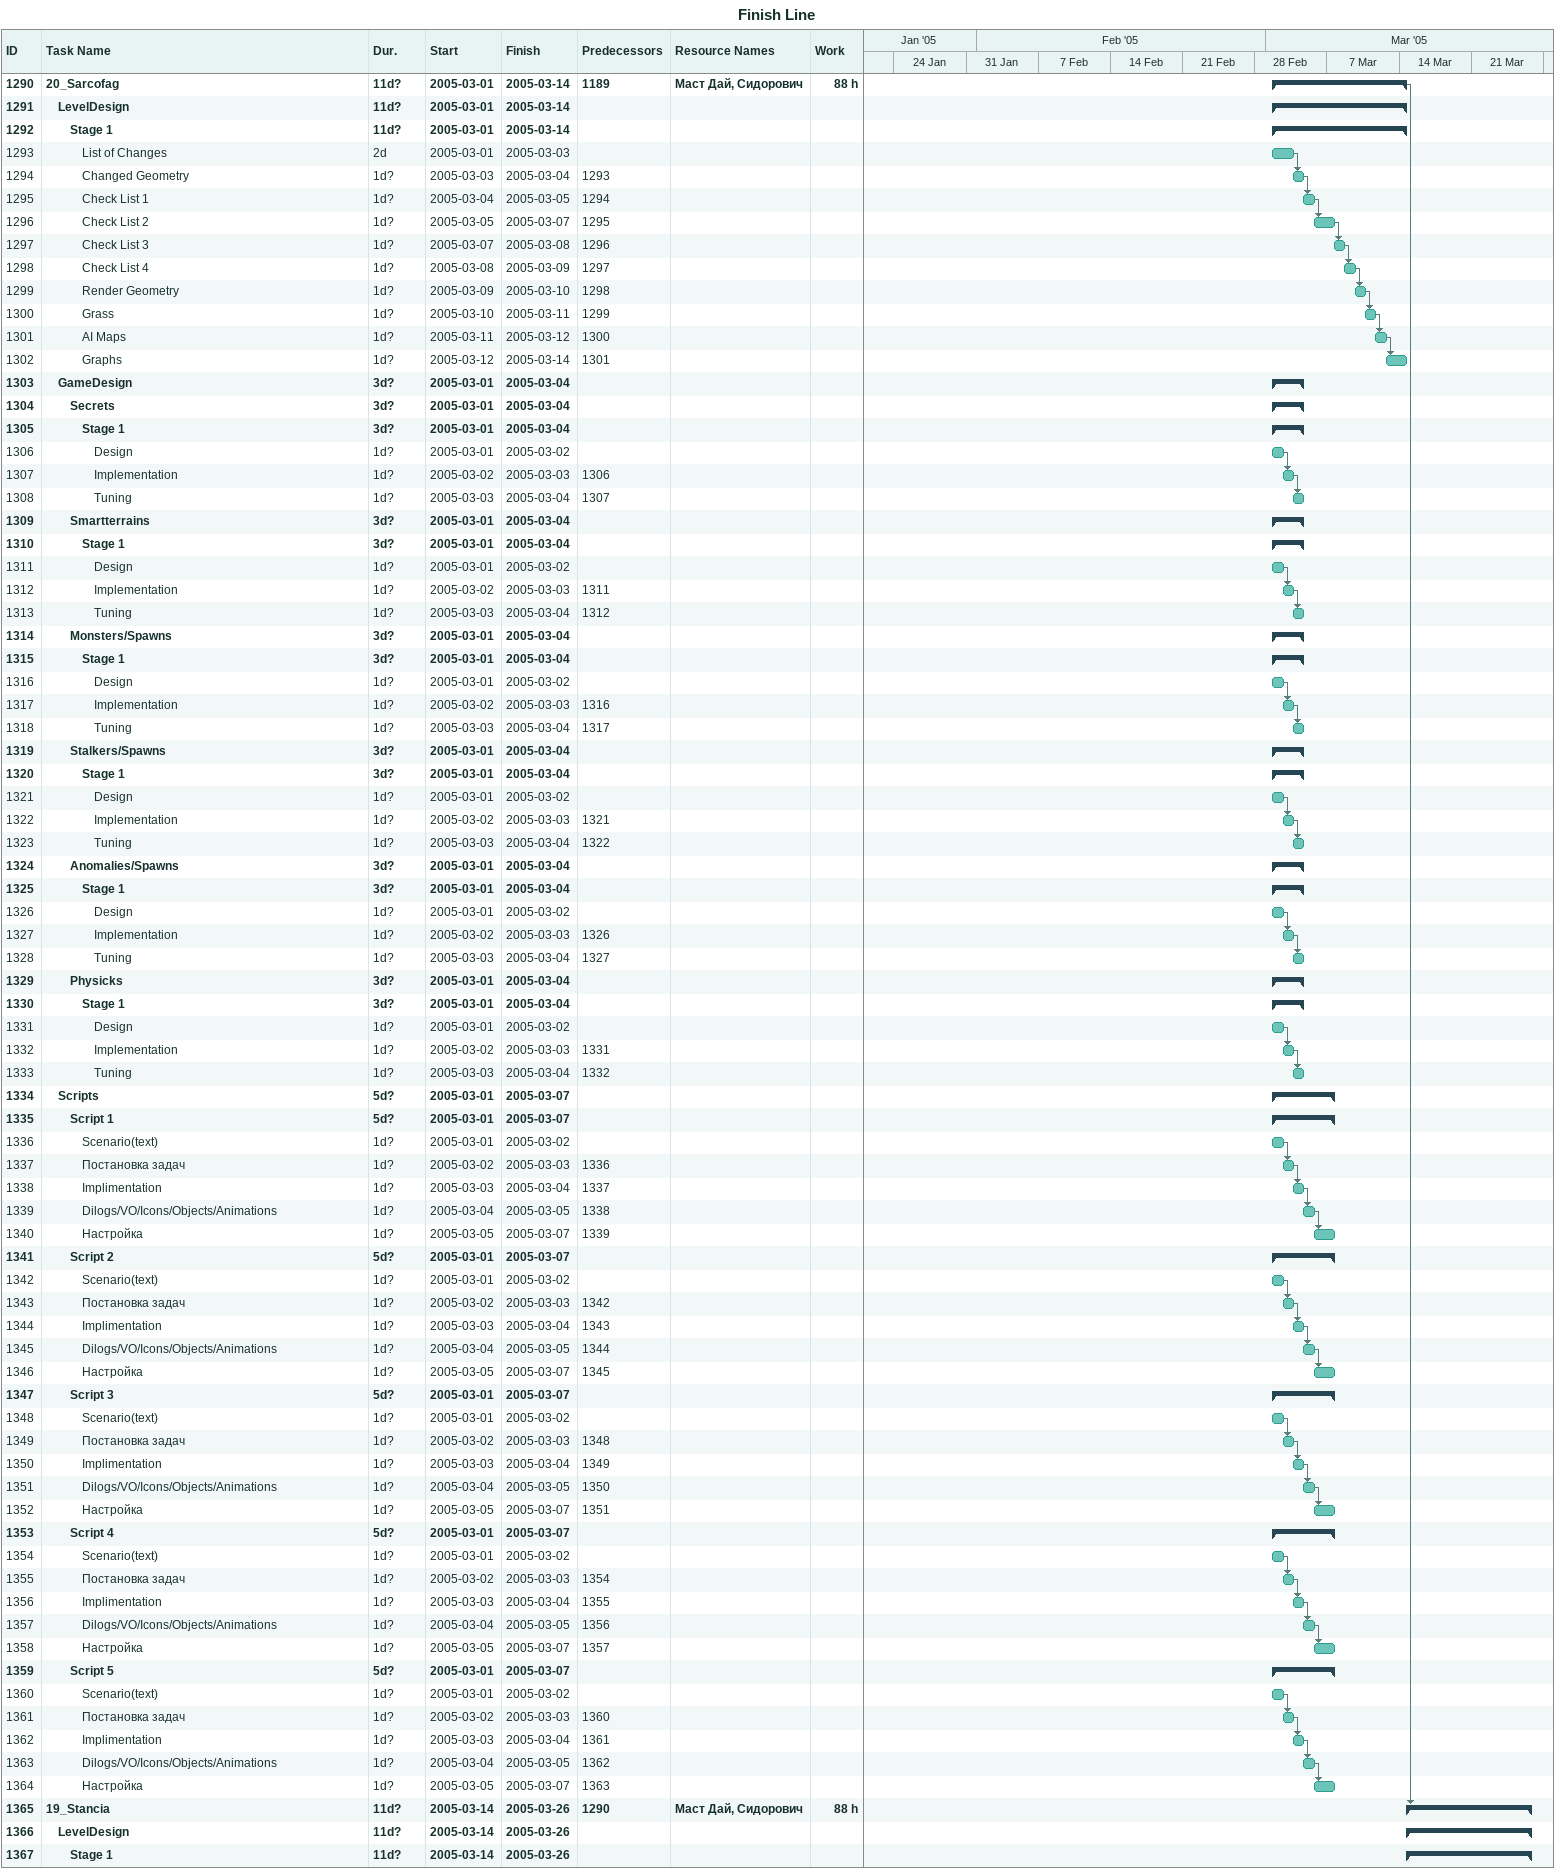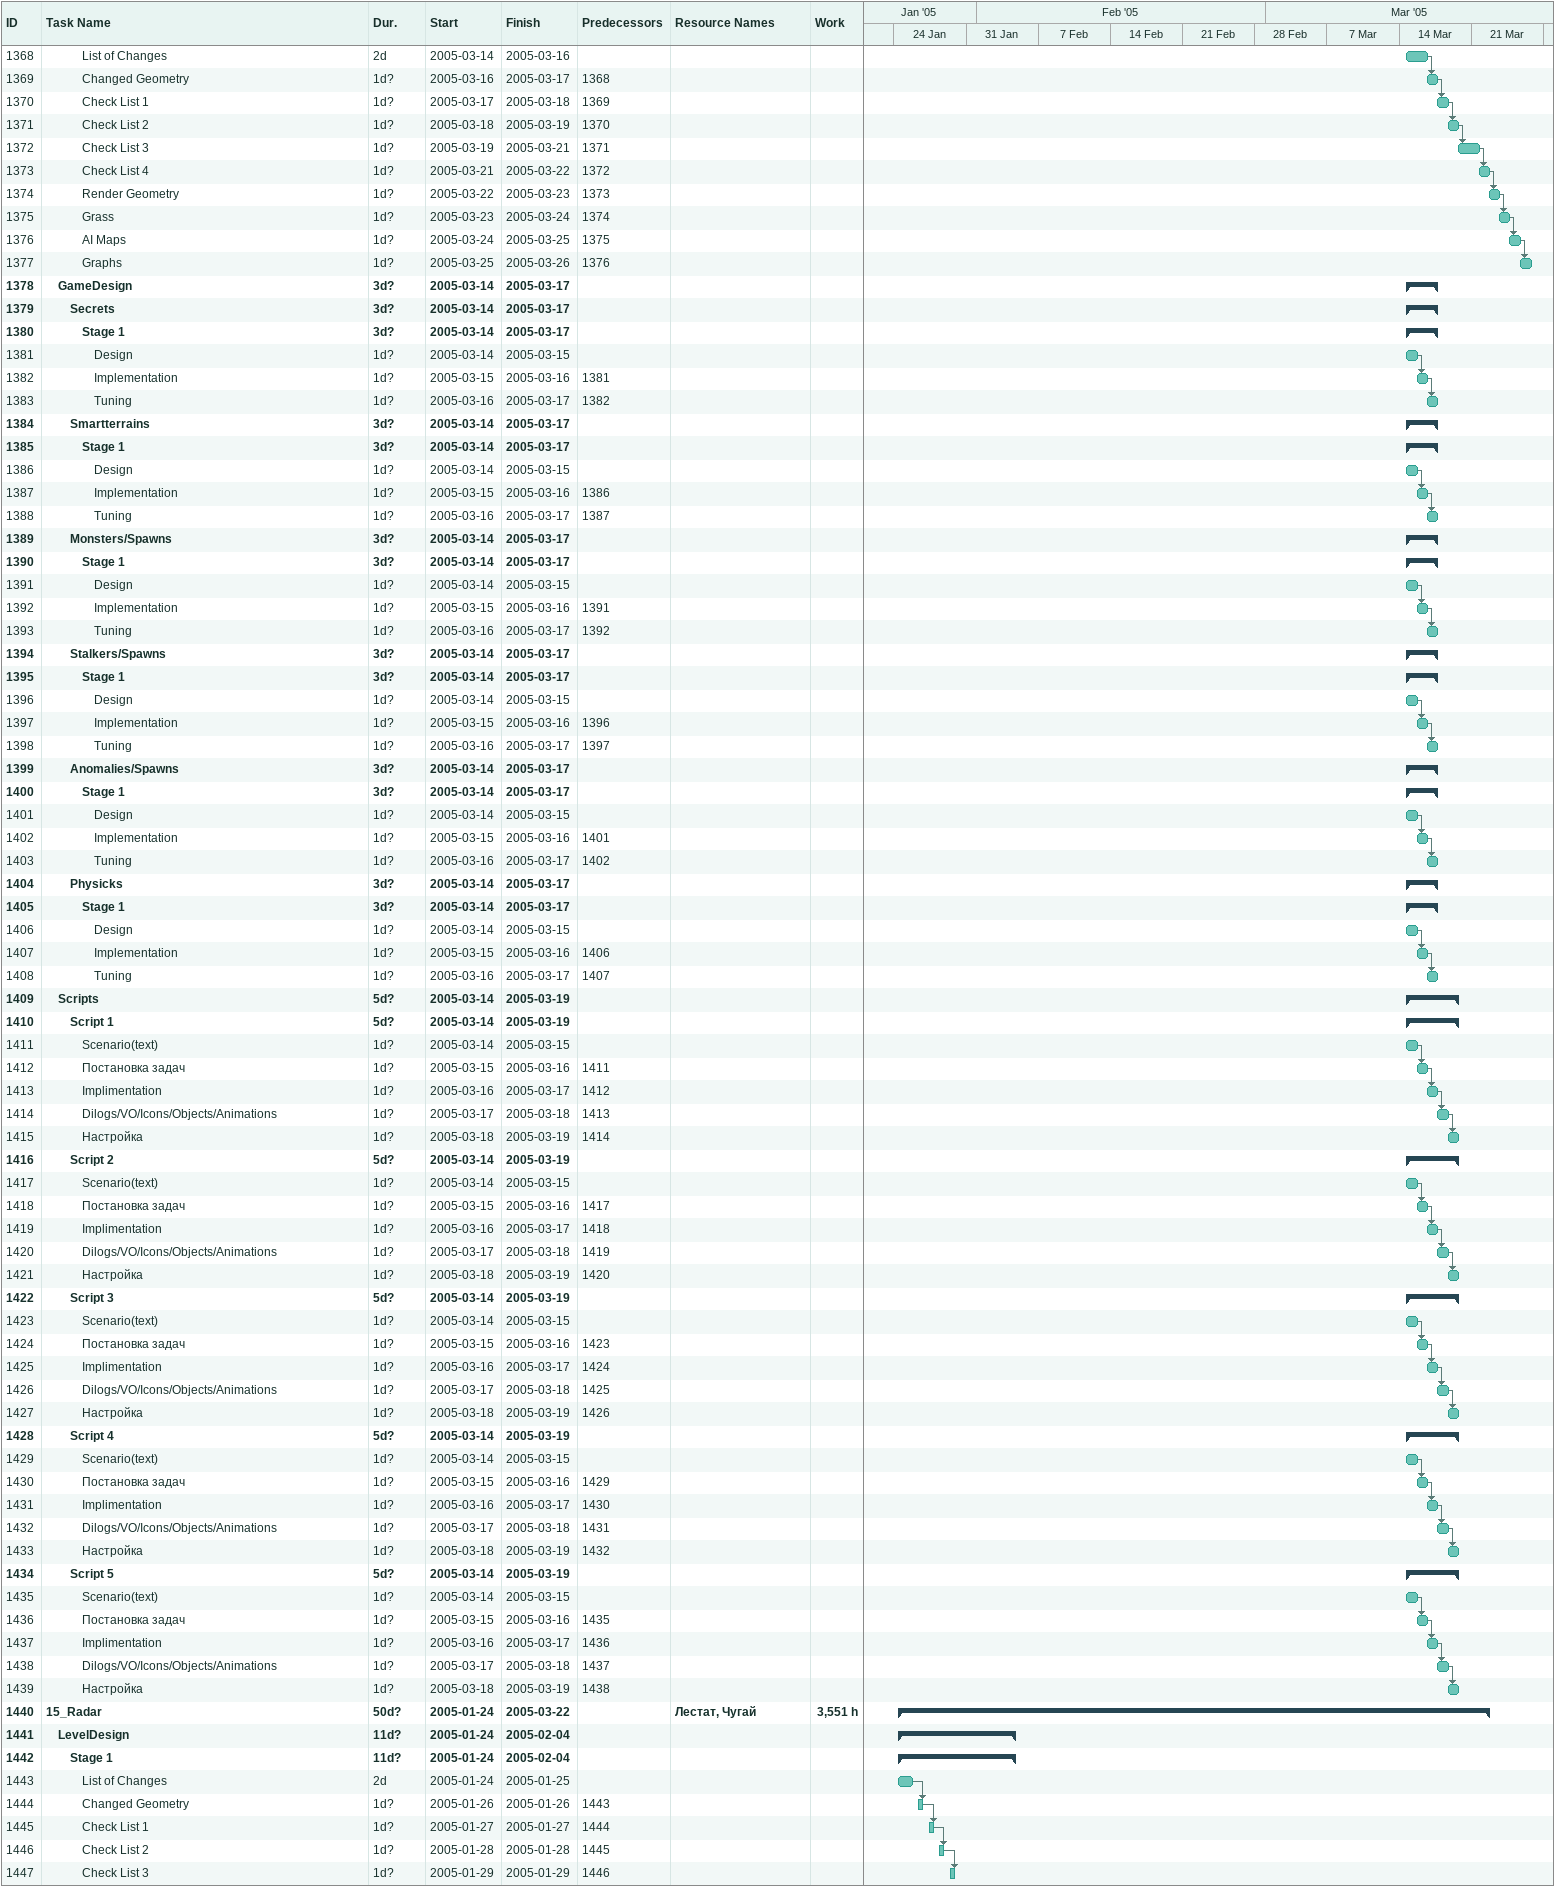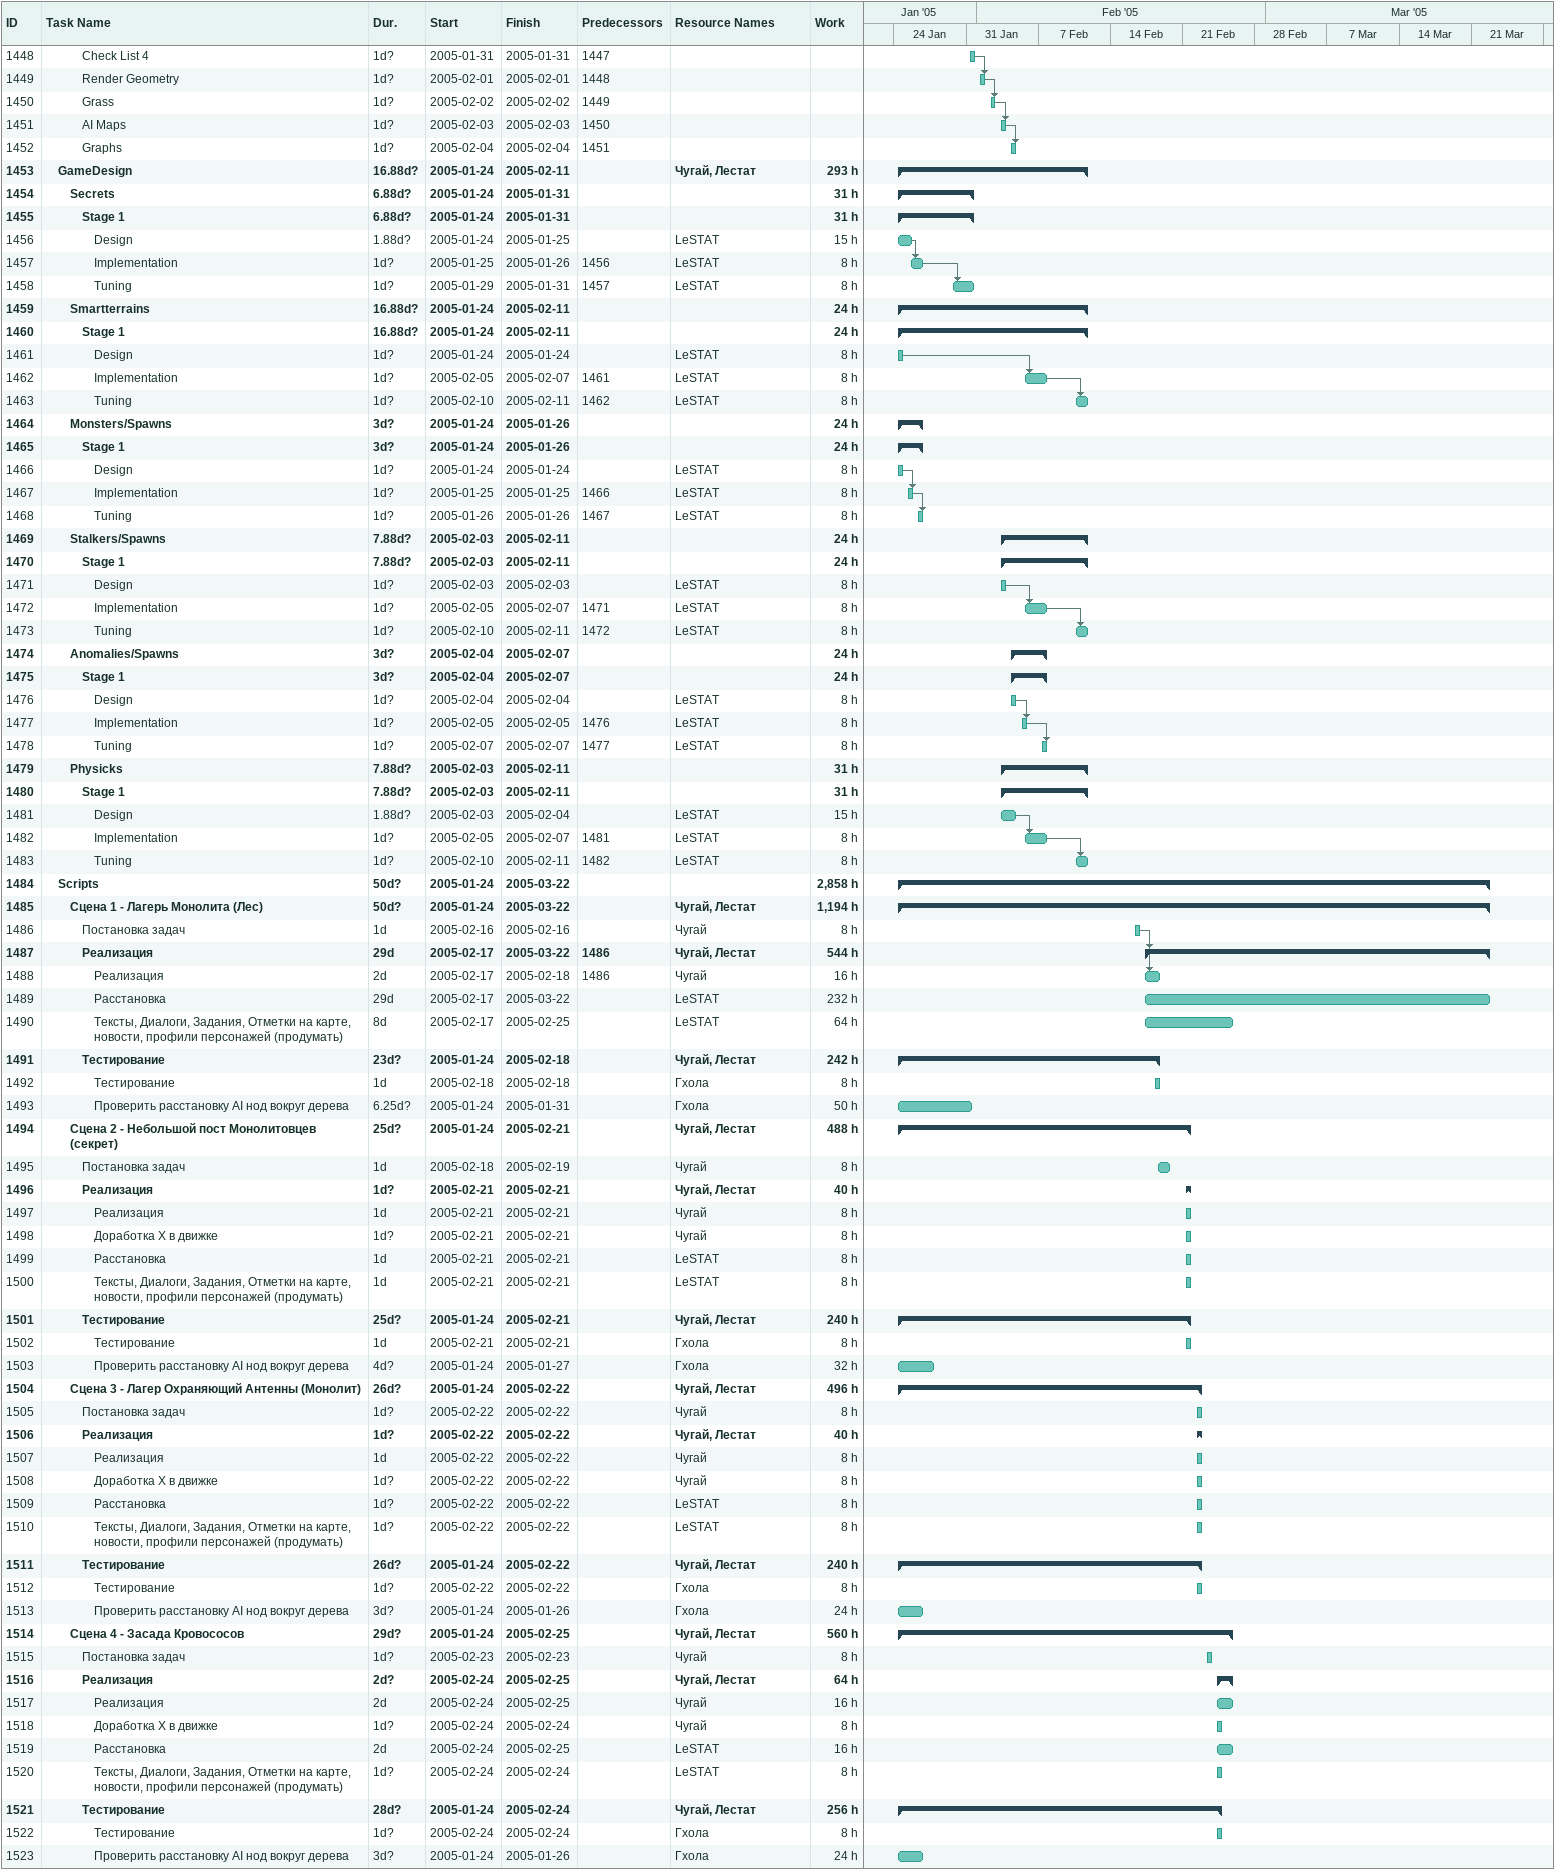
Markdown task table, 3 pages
Finish Line

| ID | Level | Task | Duration | Start | Finish | Predecessors | Resources | Work (h) |
|---|---|---|---|---|---|---|---|---|
| 1290 | 1 | **20_Sarcofag** | 11d? | 2005-03-01 | 2005-03-14 | 1189 | Маст Дай, Сидорович | 88 |
| 1291 | 2 | **LevelDesign** | 11d? | 2005-03-01 | 2005-03-14 |  |  |  |
| 1292 | 3 | **Stage 1** | 11d? | 2005-03-01 | 2005-03-14 |  |  |  |
| 1293 | 4 | List of Changes | 2d | 2005-03-01 | 2005-03-03 |  |  |  |
| 1294 | 4 | Changed Geometry | 1d? | 2005-03-03 | 2005-03-04 | 1293 |  |  |
| 1295 | 4 | Check List 1 | 1d? | 2005-03-04 | 2005-03-05 | 1294 |  |  |
| 1296 | 4 | Check List 2 | 1d? | 2005-03-05 | 2005-03-07 | 1295 |  |  |
| 1297 | 4 | Check List 3 | 1d? | 2005-03-07 | 2005-03-08 | 1296 |  |  |
| 1298 | 4 | Check List 4 | 1d? | 2005-03-08 | 2005-03-09 | 1297 |  |  |
| 1299 | 4 | Render Geometry | 1d? | 2005-03-09 | 2005-03-10 | 1298 |  |  |
| 1300 | 4 | Grass | 1d? | 2005-03-10 | 2005-03-11 | 1299 |  |  |
| 1301 | 4 | AI Maps | 1d? | 2005-03-11 | 2005-03-12 | 1300 |  |  |
| 1302 | 4 | Graphs | 1d? | 2005-03-12 | 2005-03-14 | 1301 |  |  |
| 1303 | 2 | **GameDesign** | 3d? | 2005-03-01 | 2005-03-04 |  |  |  |
| 1304 | 3 | **Secrets** | 3d? | 2005-03-01 | 2005-03-04 |  |  |  |
| 1305 | 4 | **Stage 1** | 3d? | 2005-03-01 | 2005-03-04 |  |  |  |
| 1306 | 5 | Design | 1d? | 2005-03-01 | 2005-03-02 |  |  |  |
| 1307 | 5 | Implementation | 1d? | 2005-03-02 | 2005-03-03 | 1306 |  |  |
| 1308 | 5 | Tuning | 1d? | 2005-03-03 | 2005-03-04 | 1307 |  |  |
| 1309 | 3 | **Smartterrains** | 3d? | 2005-03-01 | 2005-03-04 |  |  |  |
| 1310 | 4 | **Stage 1** | 3d? | 2005-03-01 | 2005-03-04 |  |  |  |
| 1311 | 5 | Design | 1d? | 2005-03-01 | 2005-03-02 |  |  |  |
| 1312 | 5 | Implementation | 1d? | 2005-03-02 | 2005-03-03 | 1311 |  |  |
| 1313 | 5 | Tuning | 1d? | 2005-03-03 | 2005-03-04 | 1312 |  |  |
| 1314 | 3 | **Monsters/Spawns** | 3d? | 2005-03-01 | 2005-03-04 |  |  |  |
| 1315 | 4 | **Stage 1** | 3d? | 2005-03-01 | 2005-03-04 |  |  |  |
| 1316 | 5 | Design | 1d? | 2005-03-01 | 2005-03-02 |  |  |  |
| 1317 | 5 | Implementation | 1d? | 2005-03-02 | 2005-03-03 | 1316 |  |  |
| 1318 | 5 | Tuning | 1d? | 2005-03-03 | 2005-03-04 | 1317 |  |  |
| 1319 | 3 | **Stalkers/Spawns** | 3d? | 2005-03-01 | 2005-03-04 |  |  |  |
| 1320 | 4 | **Stage 1** | 3d? | 2005-03-01 | 2005-03-04 |  |  |  |
| 1321 | 5 | Design | 1d? | 2005-03-01 | 2005-03-02 |  |  |  |
| 1322 | 5 | Implementation | 1d? | 2005-03-02 | 2005-03-03 | 1321 |  |  |
| 1323 | 5 | Tuning | 1d? | 2005-03-03 | 2005-03-04 | 1322 |  |  |
| 1324 | 3 | **Anomalies/Spawns** | 3d? | 2005-03-01 | 2005-03-04 |  |  |  |
| 1325 | 4 | **Stage 1** | 3d? | 2005-03-01 | 2005-03-04 |  |  |  |
| 1326 | 5 | Design | 1d? | 2005-03-01 | 2005-03-02 |  |  |  |
| 1327 | 5 | Implementation | 1d? | 2005-03-02 | 2005-03-03 | 1326 |  |  |
| 1328 | 5 | Tuning | 1d? | 2005-03-03 | 2005-03-04 | 1327 |  |  |
| 1329 | 3 | **Physicks** | 3d? | 2005-03-01 | 2005-03-04 |  |  |  |
| 1330 | 4 | **Stage 1** | 3d? | 2005-03-01 | 2005-03-04 |  |  |  |
| 1331 | 5 | Design | 1d? | 2005-03-01 | 2005-03-02 |  |  |  |
| 1332 | 5 | Implementation | 1d? | 2005-03-02 | 2005-03-03 | 1331 |  |  |
| 1333 | 5 | Tuning | 1d? | 2005-03-03 | 2005-03-04 | 1332 |  |  |
| 1334 | 2 | **Scripts** | 5d? | 2005-03-01 | 2005-03-07 |  |  |  |
| 1335 | 3 | **Script 1** | 5d? | 2005-03-01 | 2005-03-07 |  |  |  |
| 1336 | 4 | Scenario(text) | 1d? | 2005-03-01 | 2005-03-02 |  |  |  |
| 1337 | 4 | Постановка задач | 1d? | 2005-03-02 | 2005-03-03 | 1336 |  |  |
| 1338 | 4 | Implimentation | 1d? | 2005-03-03 | 2005-03-04 | 1337 |  |  |
| 1339 | 4 | Dilogs/VO/Icons/Objects/Animations | 1d? | 2005-03-04 | 2005-03-05 | 1338 |  |  |
| 1340 | 4 | Настройка | 1d? | 2005-03-05 | 2005-03-07 | 1339 |  |  |
| 1341 | 3 | **Script 2** | 5d? | 2005-03-01 | 2005-03-07 |  |  |  |
| 1342 | 4 | Scenario(text) | 1d? | 2005-03-01 | 2005-03-02 |  |  |  |
| 1343 | 4 | Постановка задач | 1d? | 2005-03-02 | 2005-03-03 | 1342 |  |  |
| 1344 | 4 | Implimentation | 1d? | 2005-03-03 | 2005-03-04 | 1343 |  |  |
| 1345 | 4 | Dilogs/VO/Icons/Objects/Animations | 1d? | 2005-03-04 | 2005-03-05 | 1344 |  |  |
| 1346 | 4 | Настройка | 1d? | 2005-03-05 | 2005-03-07 | 1345 |  |  |
| 1347 | 3 | **Script 3** | 5d? | 2005-03-01 | 2005-03-07 |  |  |  |
| 1348 | 4 | Scenario(text) | 1d? | 2005-03-01 | 2005-03-02 |  |  |  |
| 1349 | 4 | Постановка задач | 1d? | 2005-03-02 | 2005-03-03 | 1348 |  |  |
| 1350 | 4 | Implimentation | 1d? | 2005-03-03 | 2005-03-04 | 1349 |  |  |
| 1351 | 4 | Dilogs/VO/Icons/Objects/Animations | 1d? | 2005-03-04 | 2005-03-05 | 1350 |  |  |
| 1352 | 4 | Настройка | 1d? | 2005-03-05 | 2005-03-07 | 1351 |  |  |
| 1353 | 3 | **Script 4** | 5d? | 2005-03-01 | 2005-03-07 |  |  |  |
| 1354 | 4 | Scenario(text) | 1d? | 2005-03-01 | 2005-03-02 |  |  |  |
| 1355 | 4 | Постановка задач | 1d? | 2005-03-02 | 2005-03-03 | 1354 |  |  |
| 1356 | 4 | Implimentation | 1d? | 2005-03-03 | 2005-03-04 | 1355 |  |  |
| 1357 | 4 | Dilogs/VO/Icons/Objects/Animations | 1d? | 2005-03-04 | 2005-03-05 | 1356 |  |  |
| 1358 | 4 | Настройка | 1d? | 2005-03-05 | 2005-03-07 | 1357 |  |  |
| 1359 | 3 | **Script 5** | 5d? | 2005-03-01 | 2005-03-07 |  |  |  |
| 1360 | 4 | Scenario(text) | 1d? | 2005-03-01 | 2005-03-02 |  |  |  |
| 1361 | 4 | Постановка задач | 1d? | 2005-03-02 | 2005-03-03 | 1360 |  |  |
| 1362 | 4 | Implimentation | 1d? | 2005-03-03 | 2005-03-04 | 1361 |  |  |
| 1363 | 4 | Dilogs/VO/Icons/Objects/Animations | 1d? | 2005-03-04 | 2005-03-05 | 1362 |  |  |
| 1364 | 4 | Настройка | 1d? | 2005-03-05 | 2005-03-07 | 1363 |  |  |
| 1365 | 1 | **19_Stancia** | 11d? | 2005-03-14 | 2005-03-26 | 1290 | Маст Дай, Сидорович | 88 |
| 1366 | 2 | **LevelDesign** | 11d? | 2005-03-14 | 2005-03-26 |  |  |  |
| 1367 | 3 | **Stage 1** | 11d? | 2005-03-14 | 2005-03-26 |  |  |  |
| 1368 | 4 | List of Changes | 2d | 2005-03-14 | 2005-03-16 |  |  |  |
| 1369 | 4 | Changed Geometry | 1d? | 2005-03-16 | 2005-03-17 | 1368 |  |  |
| 1370 | 4 | Check List 1 | 1d? | 2005-03-17 | 2005-03-18 | 1369 |  |  |
| 1371 | 4 | Check List 2 | 1d? | 2005-03-18 | 2005-03-19 | 1370 |  |  |
| 1372 | 4 | Check List 3 | 1d? | 2005-03-19 | 2005-03-21 | 1371 |  |  |
| 1373 | 4 | Check List 4 | 1d? | 2005-03-21 | 2005-03-22 | 1372 |  |  |
| 1374 | 4 | Render Geometry | 1d? | 2005-03-22 | 2005-03-23 | 1373 |  |  |
| 1375 | 4 | Grass | 1d? | 2005-03-23 | 2005-03-24 | 1374 |  |  |
| 1376 | 4 | AI Maps | 1d? | 2005-03-24 | 2005-03-25 | 1375 |  |  |
| 1377 | 4 | Graphs | 1d? | 2005-03-25 | 2005-03-26 | 1376 |  |  |
| 1378 | 2 | **GameDesign** | 3d? | 2005-03-14 | 2005-03-17 |  |  |  |
| 1379 | 3 | **Secrets** | 3d? | 2005-03-14 | 2005-03-17 |  |  |  |
| 1380 | 4 | **Stage 1** | 3d? | 2005-03-14 | 2005-03-17 |  |  |  |
| 1381 | 5 | Design | 1d? | 2005-03-14 | 2005-03-15 |  |  |  |
| 1382 | 5 | Implementation | 1d? | 2005-03-15 | 2005-03-16 | 1381 |  |  |
| 1383 | 5 | Tuning | 1d? | 2005-03-16 | 2005-03-17 | 1382 |  |  |
| 1384 | 3 | **Smartterrains** | 3d? | 2005-03-14 | 2005-03-17 |  |  |  |
| 1385 | 4 | **Stage 1** | 3d? | 2005-03-14 | 2005-03-17 |  |  |  |
| 1386 | 5 | Design | 1d? | 2005-03-14 | 2005-03-15 |  |  |  |
| 1387 | 5 | Implementation | 1d? | 2005-03-15 | 2005-03-16 | 1386 |  |  |
| 1388 | 5 | Tuning | 1d? | 2005-03-16 | 2005-03-17 | 1387 |  |  |
| 1389 | 3 | **Monsters/Spawns** | 3d? | 2005-03-14 | 2005-03-17 |  |  |  |
| 1390 | 4 | **Stage 1** | 3d? | 2005-03-14 | 2005-03-17 |  |  |  |
| 1391 | 5 | Design | 1d? | 2005-03-14 | 2005-03-15 |  |  |  |
| 1392 | 5 | Implementation | 1d? | 2005-03-15 | 2005-03-16 | 1391 |  |  |
| 1393 | 5 | Tuning | 1d? | 2005-03-16 | 2005-03-17 | 1392 |  |  |
| 1394 | 3 | **Stalkers/Spawns** | 3d? | 2005-03-14 | 2005-03-17 |  |  |  |
| 1395 | 4 | **Stage 1** | 3d? | 2005-03-14 | 2005-03-17 |  |  |  |
| 1396 | 5 | Design | 1d? | 2005-03-14 | 2005-03-15 |  |  |  |
| 1397 | 5 | Implementation | 1d? | 2005-03-15 | 2005-03-16 | 1396 |  |  |
| 1398 | 5 | Tuning | 1d? | 2005-03-16 | 2005-03-17 | 1397 |  |  |
| 1399 | 3 | **Anomalies/Spawns** | 3d? | 2005-03-14 | 2005-03-17 |  |  |  |
| 1400 | 4 | **Stage 1** | 3d? | 2005-03-14 | 2005-03-17 |  |  |  |
| 1401 | 5 | Design | 1d? | 2005-03-14 | 2005-03-15 |  |  |  |
| 1402 | 5 | Implementation | 1d? | 2005-03-15 | 2005-03-16 | 1401 |  |  |
| 1403 | 5 | Tuning | 1d? | 2005-03-16 | 2005-03-17 | 1402 |  |  |
| 1404 | 3 | **Physicks** | 3d? | 2005-03-14 | 2005-03-17 |  |  |  |
| 1405 | 4 | **Stage 1** | 3d? | 2005-03-14 | 2005-03-17 |  |  |  |
| 1406 | 5 | Design | 1d? | 2005-03-14 | 2005-03-15 |  |  |  |
| 1407 | 5 | Implementation | 1d? | 2005-03-15 | 2005-03-16 | 1406 |  |  |
| 1408 | 5 | Tuning | 1d? | 2005-03-16 | 2005-03-17 | 1407 |  |  |
| 1409 | 2 | **Scripts** | 5d? | 2005-03-14 | 2005-03-19 |  |  |  |
| 1410 | 3 | **Script 1** | 5d? | 2005-03-14 | 2005-03-19 |  |  |  |
| 1411 | 4 | Scenario(text) | 1d? | 2005-03-14 | 2005-03-15 |  |  |  |
| 1412 | 4 | Постановка задач | 1d? | 2005-03-15 | 2005-03-16 | 1411 |  |  |
| 1413 | 4 | Implimentation | 1d? | 2005-03-16 | 2005-03-17 | 1412 |  |  |
| 1414 | 4 | Dilogs/VO/Icons/Objects/Animations | 1d? | 2005-03-17 | 2005-03-18 | 1413 |  |  |
| 1415 | 4 | Настройка | 1d? | 2005-03-18 | 2005-03-19 | 1414 |  |  |
| 1416 | 3 | **Script 2** | 5d? | 2005-03-14 | 2005-03-19 |  |  |  |
| 1417 | 4 | Scenario(text) | 1d? | 2005-03-14 | 2005-03-15 |  |  |  |
| 1418 | 4 | Постановка задач | 1d? | 2005-03-15 | 2005-03-16 | 1417 |  |  |
| 1419 | 4 | Implimentation | 1d? | 2005-03-16 | 2005-03-17 | 1418 |  |  |
| 1420 | 4 | Dilogs/VO/Icons/Objects/Animations | 1d? | 2005-03-17 | 2005-03-18 | 1419 |  |  |
| 1421 | 4 | Настройка | 1d? | 2005-03-18 | 2005-03-19 | 1420 |  |  |
| 1422 | 3 | **Script 3** | 5d? | 2005-03-14 | 2005-03-19 |  |  |  |
| 1423 | 4 | Scenario(text) | 1d? | 2005-03-14 | 2005-03-15 |  |  |  |
| 1424 | 4 | Постановка задач | 1d? | 2005-03-15 | 2005-03-16 | 1423 |  |  |
| 1425 | 4 | Implimentation | 1d? | 2005-03-16 | 2005-03-17 | 1424 |  |  |
| 1426 | 4 | Dilogs/VO/Icons/Objects/Animations | 1d? | 2005-03-17 | 2005-03-18 | 1425 |  |  |
| 1427 | 4 | Настройка | 1d? | 2005-03-18 | 2005-03-19 | 1426 |  |  |
| 1428 | 3 | **Script 4** | 5d? | 2005-03-14 | 2005-03-19 |  |  |  |
| 1429 | 4 | Scenario(text) | 1d? | 2005-03-14 | 2005-03-15 |  |  |  |
| 1430 | 4 | Постановка задач | 1d? | 2005-03-15 | 2005-03-16 | 1429 |  |  |
| 1431 | 4 | Implimentation | 1d? | 2005-03-16 | 2005-03-17 | 1430 |  |  |
| 1432 | 4 | Dilogs/VO/Icons/Objects/Animations | 1d? | 2005-03-17 | 2005-03-18 | 1431 |  |  |
| 1433 | 4 | Настройка | 1d? | 2005-03-18 | 2005-03-19 | 1432 |  |  |
| 1434 | 3 | **Script 5** | 5d? | 2005-03-14 | 2005-03-19 |  |  |  |
| 1435 | 4 | Scenario(text) | 1d? | 2005-03-14 | 2005-03-15 |  |  |  |
| 1436 | 4 | Постановка задач | 1d? | 2005-03-15 | 2005-03-16 | 1435 |  |  |
| 1437 | 4 | Implimentation | 1d? | 2005-03-16 | 2005-03-17 | 1436 |  |  |
| 1438 | 4 | Dilogs/VO/Icons/Objects/Animations | 1d? | 2005-03-17 | 2005-03-18 | 1437 |  |  |
| 1439 | 4 | Настройка | 1d? | 2005-03-18 | 2005-03-19 | 1438 |  |  |
| 1440 | 1 | **15_Radar** | 50d? | 2005-01-24 | 2005-03-22 |  | Лестат, Чугай | 3551 |
| 1441 | 2 | **LevelDesign** | 11d? | 2005-01-24 | 2005-02-04 |  |  |  |
| 1442 | 3 | **Stage 1** | 11d? | 2005-01-24 | 2005-02-04 |  |  |  |
| 1443 | 4 | List of Changes | 2d | 2005-01-24 | 2005-01-25 |  |  |  |
| 1444 | 4 | Changed Geometry | 1d? | 2005-01-26 | 2005-01-26 | 1443 |  |  |
| 1445 | 4 | Check List 1 | 1d? | 2005-01-27 | 2005-01-27 | 1444 |  |  |
| 1446 | 4 | Check List 2 | 1d? | 2005-01-28 | 2005-01-28 | 1445 |  |  |
| 1447 | 4 | Check List 3 | 1d? | 2005-01-29 | 2005-01-29 | 1446 |  |  |
| 1448 | 4 | Check List 4 | 1d? | 2005-01-31 | 2005-01-31 | 1447 |  |  |
| 1449 | 4 | Render Geometry | 1d? | 2005-02-01 | 2005-02-01 | 1448 |  |  |
| 1450 | 4 | Grass | 1d? | 2005-02-02 | 2005-02-02 | 1449 |  |  |
| 1451 | 4 | AI Maps | 1d? | 2005-02-03 | 2005-02-03 | 1450 |  |  |
| 1452 | 4 | Graphs | 1d? | 2005-02-04 | 2005-02-04 | 1451 |  |  |
| 1453 | 2 | **GameDesign** | 16.88d? | 2005-01-24 | 2005-02-11 |  | Чугай, Лестат | 293 |
| 1454 | 3 | **Secrets** | 6.88d? | 2005-01-24 | 2005-01-31 |  |  | 31 |
| 1455 | 4 | **Stage 1** | 6.88d? | 2005-01-24 | 2005-01-31 |  |  | 31 |
| 1456 | 5 | Design | 1.88d? | 2005-01-24 | 2005-01-25 |  | LeSTAT | 15 |
| 1457 | 5 | Implementation | 1d? | 2005-01-25 | 2005-01-26 | 1456 | LeSTAT | 8 |
| 1458 | 5 | Tuning | 1d? | 2005-01-29 | 2005-01-31 | 1457 | LeSTAT | 8 |
| 1459 | 3 | **Smartterrains** | 16.88d? | 2005-01-24 | 2005-02-11 |  |  | 24 |
| 1460 | 4 | **Stage 1** | 16.88d? | 2005-01-24 | 2005-02-11 |  |  | 24 |
| 1461 | 5 | Design | 1d? | 2005-01-24 | 2005-01-24 |  | LeSTAT | 8 |
| 1462 | 5 | Implementation | 1d? | 2005-02-05 | 2005-02-07 | 1461 | LeSTAT | 8 |
| 1463 | 5 | Tuning | 1d? | 2005-02-10 | 2005-02-11 | 1462 | LeSTAT | 8 |
| 1464 | 3 | **Monsters/Spawns** | 3d? | 2005-01-24 | 2005-01-26 |  |  | 24 |
| 1465 | 4 | **Stage 1** | 3d? | 2005-01-24 | 2005-01-26 |  |  | 24 |
| 1466 | 5 | Design | 1d? | 2005-01-24 | 2005-01-24 |  | LeSTAT | 8 |
| 1467 | 5 | Implementation | 1d? | 2005-01-25 | 2005-01-25 | 1466 | LeSTAT | 8 |
| 1468 | 5 | Tuning | 1d? | 2005-01-26 | 2005-01-26 | 1467 | LeSTAT | 8 |
| 1469 | 3 | **Stalkers/Spawns** | 7.88d? | 2005-02-03 | 2005-02-11 |  |  | 24 |
| 1470 | 4 | **Stage 1** | 7.88d? | 2005-02-03 | 2005-02-11 |  |  | 24 |
| 1471 | 5 | Design | 1d? | 2005-02-03 | 2005-02-03 |  | LeSTAT | 8 |
| 1472 | 5 | Implementation | 1d? | 2005-02-05 | 2005-02-07 | 1471 | LeSTAT | 8 |
| 1473 | 5 | Tuning | 1d? | 2005-02-10 | 2005-02-11 | 1472 | LeSTAT | 8 |
| 1474 | 3 | **Anomalies/Spawns** | 3d? | 2005-02-04 | 2005-02-07 |  |  | 24 |
| 1475 | 4 | **Stage 1** | 3d? | 2005-02-04 | 2005-02-07 |  |  | 24 |
| 1476 | 5 | Design | 1d? | 2005-02-04 | 2005-02-04 |  | LeSTAT | 8 |
| 1477 | 5 | Implementation | 1d? | 2005-02-05 | 2005-02-05 | 1476 | LeSTAT | 8 |
| 1478 | 5 | Tuning | 1d? | 2005-02-07 | 2005-02-07 | 1477 | LeSTAT | 8 |
| 1479 | 3 | **Physicks** | 7.88d? | 2005-02-03 | 2005-02-11 |  |  | 31 |
| 1480 | 4 | **Stage 1** | 7.88d? | 2005-02-03 | 2005-02-11 |  |  | 31 |
| 1481 | 5 | Design | 1.88d? | 2005-02-03 | 2005-02-04 |  | LeSTAT | 15 |
| 1482 | 5 | Implementation | 1d? | 2005-02-05 | 2005-02-07 | 1481 | LeSTAT | 8 |
| 1483 | 5 | Tuning | 1d? | 2005-02-10 | 2005-02-11 | 1482 | LeSTAT | 8 |
| 1484 | 2 | **Scripts** | 50d? | 2005-01-24 | 2005-03-22 |  |  | 2858 |
| 1485 | 3 | **Сцена 1 - Лагерь Монолита (Лес)** | 50d? | 2005-01-24 | 2005-03-22 |  | Чугай, Лестат | 1194 |
| 1486 | 4 | Постановка задач | 1d | 2005-02-16 | 2005-02-16 |  | Чугай | 8 |
| 1487 | 4 | **Реализация** | 29d | 2005-02-17 | 2005-03-22 | 1486 | Чугай, Лестат | 544 |
| 1488 | 5 | Реализация | 2d | 2005-02-17 | 2005-02-18 | 1486 | Чугай | 16 |
| 1489 | 5 | Расстановка | 29d | 2005-02-17 | 2005-03-22 |  | LeSTAT | 232 |
| 1490 | 5 | Тексты, Диалоги, Задания, Отметки на карте, новости, профили персонажей (продумать) | 8d | 2005-02-17 | 2005-02-25 |  | LeSTAT | 64 |
| 1491 | 4 | **Тестирование** | 23d? | 2005-01-24 | 2005-02-18 |  | Чугай, Лестат | 242 |
| 1492 | 5 | Тестирование | 1d | 2005-02-18 | 2005-02-18 |  | Гхола | 8 |
| 1493 | 5 | Проверить расстановку AI нод вокруг дерева | 6.25d? | 2005-01-24 | 2005-01-31 |  | Гхола | 50 |
| 1494 | 3 | **Сцена 2 - Небольшой пост Монолитовцев (секрет)** | 25d? | 2005-01-24 | 2005-02-21 |  | Чугай, Лестат | 488 |
| 1495 | 4 | Постановка задач | 1d | 2005-02-18 | 2005-02-19 |  | Чугай | 8 |
| 1496 | 4 | **Реализация** | 1d? | 2005-02-21 | 2005-02-21 |  | Чугай, Лестат | 40 |
| 1497 | 5 | Реализация | 1d | 2005-02-21 | 2005-02-21 |  | Чугай | 8 |
| 1498 | 5 | Доработка X в движке | 1d? | 2005-02-21 | 2005-02-21 |  | Чугай | 8 |
| 1499 | 5 | Расстановка | 1d | 2005-02-21 | 2005-02-21 |  | LeSTAT | 8 |
| 1500 | 5 | Тексты, Диалоги, Задания, Отметки на карте, новости, профили персонажей (продумать) | 1d | 2005-02-21 | 2005-02-21 |  | LeSTAT | 8 |
| 1501 | 4 | **Тестирование** | 25d? | 2005-01-24 | 2005-02-21 |  | Чугай, Лестат | 240 |
| 1502 | 5 | Тестирование | 1d | 2005-02-21 | 2005-02-21 |  | Гхола | 8 |
| 1503 | 5 | Проверить расстановку AI нод вокруг дерева | 4d? | 2005-01-24 | 2005-01-27 |  | Гхола | 32 |
| 1504 | 3 | **Сцена 3 - Лагер Охраняющий Антенны (Монолит)** | 26d? | 2005-01-24 | 2005-02-22 |  | Чугай, Лестат | 496 |
| 1505 | 4 | Постановка задач | 1d? | 2005-02-22 | 2005-02-22 |  | Чугай | 8 |
| 1506 | 4 | **Реализация** | 1d? | 2005-02-22 | 2005-02-22 |  | Чугай, Лестат | 40 |
| 1507 | 5 | Реализация | 1d | 2005-02-22 | 2005-02-22 |  | Чугай | 8 |
| 1508 | 5 | Доработка X в движке | 1d? | 2005-02-22 | 2005-02-22 |  | Чугай | 8 |
| 1509 | 5 | Расстановка | 1d? | 2005-02-22 | 2005-02-22 |  | LeSTAT | 8 |
| 1510 | 5 | Тексты, Диалоги, Задания, Отметки на карте, новости, профили персонажей (продумать) | 1d? | 2005-02-22 | 2005-02-22 |  | LeSTAT | 8 |
| 1511 | 4 | **Тестирование** | 26d? | 2005-01-24 | 2005-02-22 |  | Чугай, Лестат | 240 |
| 1512 | 5 | Тестирование | 1d? | 2005-02-22 | 2005-02-22 |  | Гхола | 8 |
| 1513 | 5 | Проверить расстановку AI нод вокруг дерева | 3d? | 2005-01-24 | 2005-01-26 |  | Гхола | 24 |
| 1514 | 3 | **Сцена 4 - Засада Кровососов** | 29d? | 2005-01-24 | 2005-02-25 |  | Чугай, Лестат | 560 |
| 1515 | 4 | Постановка задач | 1d? | 2005-02-23 | 2005-02-23 |  | Чугай | 8 |
| 1516 | 4 | **Реализация** | 2d? | 2005-02-24 | 2005-02-25 |  | Чугай, Лестат | 64 |
| 1517 | 5 | Реализация | 2d | 2005-02-24 | 2005-02-25 |  | Чугай | 16 |
| 1518 | 5 | Доработка X в движке | 1d? | 2005-02-24 | 2005-02-24 |  | Чугай | 8 |
| 1519 | 5 | Расстановка | 2d | 2005-02-24 | 2005-02-25 |  | LeSTAT | 16 |
| 1520 | 5 | Тексты, Диалоги, Задания, Отметки на карте, новости, профили персонажей (продумать) | 1d? | 2005-02-24 | 2005-02-24 |  | LeSTAT | 8 |
| 1521 | 4 | **Тестирование** | 28d? | 2005-01-24 | 2005-02-24 |  | Чугай, Лестат | 256 |
| 1522 | 5 | Тестирование | 1d? | 2005-02-24 | 2005-02-24 |  | Гхола | 8 |
| 1523 | 5 | Проверить расстановку AI нод вокруг дерева | 3d? | 2005-01-24 | 2005-01-26 |  | Гхола | 24 |
